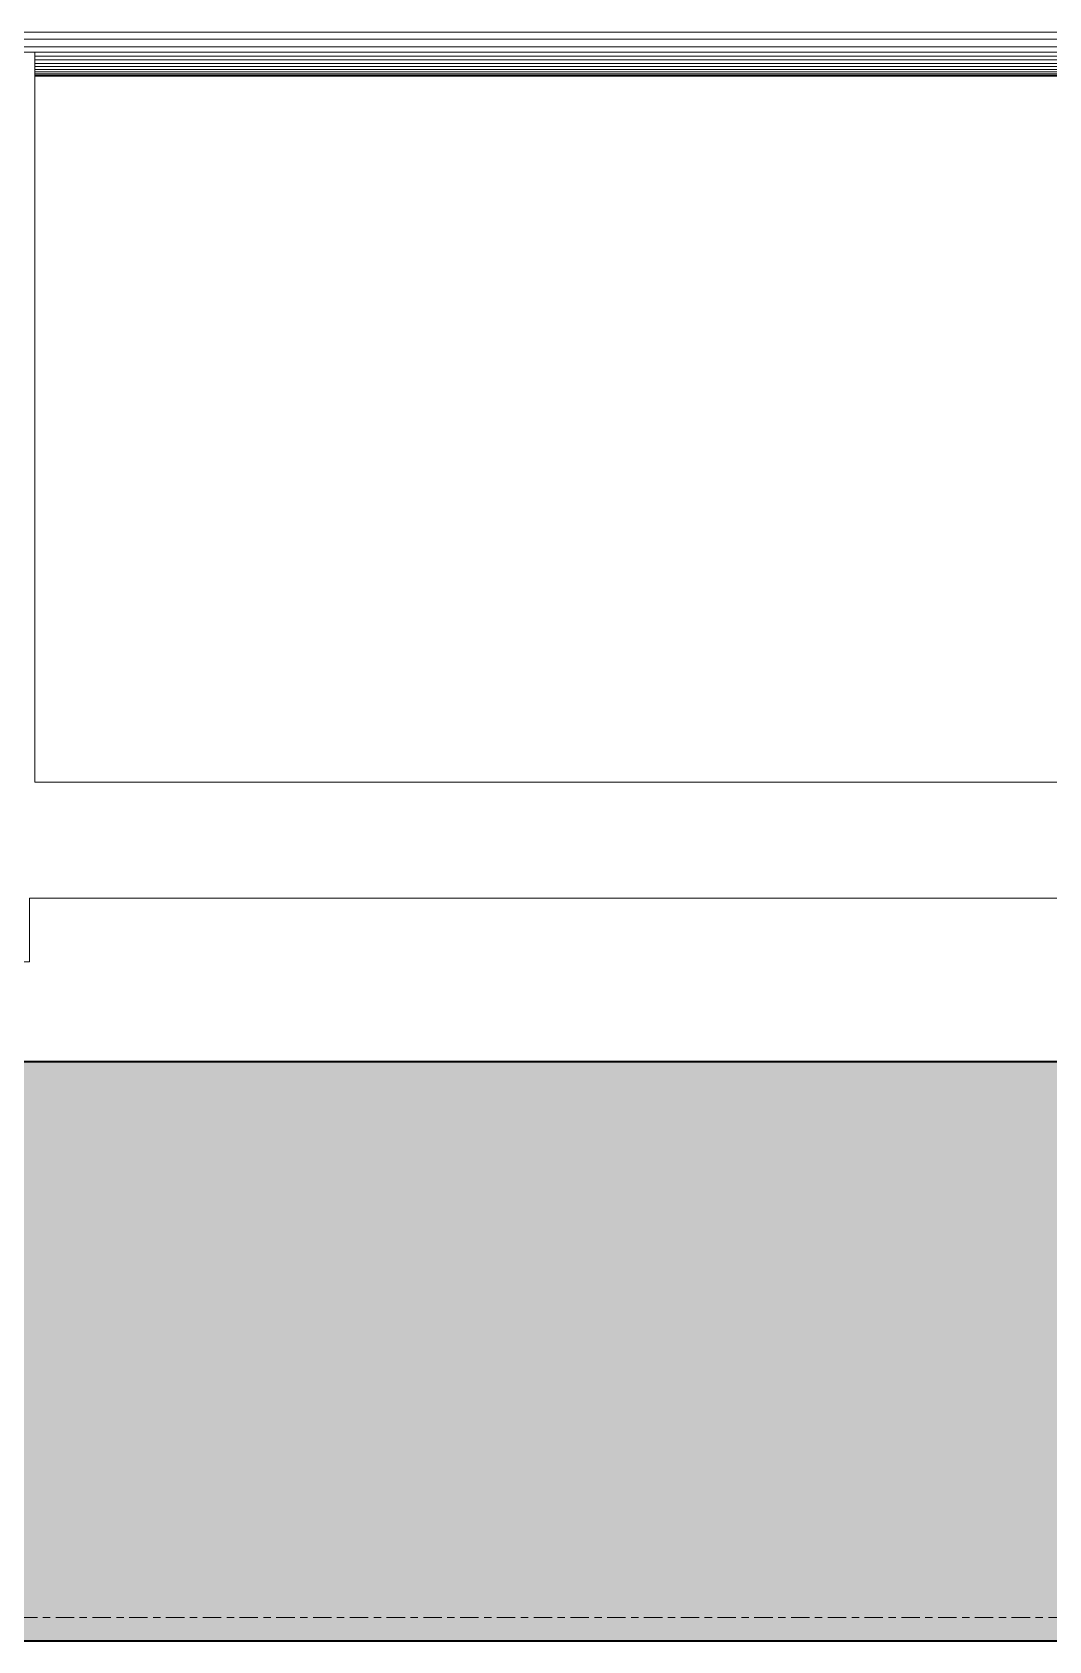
# Model space of a CAD drawing. Header units: centimetres. Extents: x -13467 to 3766, y -437 to 1921.
# Drawn here: x -8387.9 to -8300.1, y 44 to 182.9 of the extents above; entities that cross this region are included whole.
import ezdxf

# ---------------------------------------------------------------- set-up
doc = ezdxf.new("R2010")
doc.units = ezdxf.units.CM
doc.linetypes.add('Centre', pattern=[3.175, 0.635, -0.475, 1.59, -0.475])
for name, color, linetype, lineweight in [('A-FLOR', 7, 'Continuous', 9), ('A-FLOR-LEVL', 7, 'Continuous', 9), ('A-FLOR-PATT', 7, 'Continuous', 35), ('G-IMPT', 7, 'Continuous', 9), ('M-EQPM', 7, 'Continuous', 9)]:
    doc.layers.add(name, color=color, linetype=linetype, lineweight=lineweight)

# ---------------------------------------------------------------- blocks, each defined once
blk = doc.blocks.new('PQ_RVR_EST-01_ZZ_ZZ_MO_T_A_rvt-1-Sección 1-1')
at = {"layer": 'A-FLOR-PATT', "lineweight": 9, "true_color": 0x9a9a9a}
blk.add_hatch(color=253, dxfattribs=at).paths.add_polyline_path([(-6260.94, 44), (-6260.94, 94), (-11182.13, 94), (-11182.13, 44), (-6621.18, 44)])
at = {"layer": 'A-FLOR', "lineweight": 35}
for p, q in [((-6260.94, 94), (-9023.5, 94)), ((-11081.92, 44), (-6260.94, 44))]:
    blk.add_line(p, q, dxfattribs=at)
blk = doc.blocks.new('EQ-02-004 - EQ-02-004_dwg_Agrupar_892-1526218-Sección 1-1')
at = {"layer": 'G-IMPT'}
for p, q in [((-8056.59, 182.9), (-8390.13, 182.9)), ((-8056.59, 182.29), (-8390.13, 182.29)), ((-7426.62, 181.63), (-8684.09, 181.63)), ((-8392.63, 181.18), (-8387.63, 181.18)), ((-8059.09, 181.18), (-8387.63, 181.18)), ((-8387.63, 118.13), (-8387.63, 181.18)), ((-8387.63, 181.18), (-8387.63, 118.13)), ((-8059.09, 180.84), (-8387.63, 180.84)), ((-8059.09, 180.84), (-8387.63, 180.84)), ((-8387.63, 180.84), (-8059.09, 180.84)), ((-8059.09, 180.51), (-8387.63, 180.51)), ((-8059.09, 180.2), (-8387.63, 180.2)), ((-8059.09, 179.93), (-8387.63, 179.93)), ((-8387.63, 179.93), (-8059.09, 179.93)), ((-8387.63, 179.93), (-8059.09, 179.93)), ((-8059.09, 179.68), (-8387.63, 179.68)), ((-8059.09, 179.68), (-8387.63, 179.68)), ((-8387.63, 179.68), (-8059.09, 179.68)), ((-8059.09, 179.47), (-8387.63, 179.47)), ((-8059.09, 179.47), (-8387.63, 179.47)), ((-8387.63, 179.47), (-8059.09, 179.47)), ((-8059.09, 179.31), (-8387.63, 179.31)), ((-8059.09, 179.31), (-8387.63, 179.31)), ((-8387.63, 179.31), (-8059.09, 179.31)), ((-8387.63, 179.29), (-8059.09, 179.29)), ((-8059.09, 179.19), (-8387.63, 179.19)), ((-8059.09, 179.19), (-8387.63, 179.19)), ((-8387.63, 179.19), (-8059.09, 179.19)), ((-8059.09, 179.11), (-8387.63, 179.11)), ((-8059.09, 179.11), (-8387.63, 179.11)), ((-8387.63, 179.11), (-8059.09, 179.11)), ((-8059.09, 179.09), (-8387.63, 179.09)), ((-8059.09, 179.09), (-8387.63, 179.09)), ((-8387.63, 179.09), (-8059.09, 179.09)), ((-8387.63, 118.13), (-8059.09, 118.13)), ((-8059.09, 118.13), (-8387.63, 118.13)), ((-8388.09, 108.13), (-7432.12, 108.13)), ((-7432.12, 108.13), (-8388.09, 108.13))]:
    blk.add_line(p, q, dxfattribs=at)
at = {"layer": 'G-IMPT', "flags": 128}
for points in [[(-8056.59, 182.9), (-8056.59, 182.29), (-8390.13, 182.29), (-8684.09, 181.63), (-7426.62, 181.63), (-8056.59, 182.29), (-7426.62, 182.6)], [(-8390.13, 182.9), (-8390.13, 182.29), (-8056.59, 182.29), (-8056.59, 182.9)], [(-8059.09, 181.18), (-8387.63, 181.18), (-8392.63, 181.18), (-8678.59, 181.18), (-8684.09, 181.18), (-8684.09, 181.63), (-7426.62, 181.63), (-7426.62, 181.18), (-7432.12, 181.18), (-8054.09, 181.18), (-8059.09, 181.18), (-8387.63, 181.18)], [(-8054.09, 181.18), (-8059.09, 181.18), (-8059.09, 118.13), (-8387.63, 118.13), (-8387.63, 181.18), (-8392.63, 181.18), (-8392.63, 118.13), (-8678.59, 118.13), (-8678.59, 181.18), (-8684.09, 181.18), (-8684.09, 171.63), (-8683.59, 171.63), (-8683.59, 102.63), (-8678.59, 102.63), (-8678.59, 108.13), (-8393.09, 108.13), (-8393.09, 102.63), (-8388.09, 102.63), (-8388.09, 108.13), (-7432.12, 108.13)]]:
    blk.add_lwpolyline(points, dxfattribs=at)
for points in [[(-8387.63, 180.51), (-8059.09, 180.51)], [(-8059.09, 180.2), (-8387.63, 180.2)]]:
    blk.add_lwpolyline(points, close=True, dxfattribs=at)
blk = doc.blocks.new('EQ-02-004 - EQ-02-004_dwg-1526208-Sección 1-1')
blk.add_blockref('EQ-02-004 - EQ-02-004_dwg_Agrupar_892-1526218-Sección 1-1', (0, 0))
blk = doc.blocks.new('EQ-02-004 - EQ-02-004-1526283-Sección 1-1')
blk.add_blockref('EQ-02-004 - EQ-02-004_dwg-1526208-Sección 1-1', (0, 0))
blk = doc.blocks.new('PQ_RVR_MEP-01_ZZ_ZZ_MO_T_A_rvt-1-Sección 1-1')
at = {"layer": 'M-EQPM', "lineweight": 9}
blk.add_blockref('EQ-02-004 - EQ-02-004-1526283-Sección 1-1', (0, 0), dxfattribs=at)

msp = doc.modelspace()

# ---------------------------------------------------------------- hatches: boundary and pattern name
at = {"layer": 'A-FLOR-PATT', "lineweight": 9, "true_color": 0x9a9a9a}
msp.add_hatch(color=253, dxfattribs=at).paths.add_polyline_path([(-6260.942, 44), (-6260.942, 94), (-11181.493, 94), (-11181.493, 44), (-6621.18, 44)])

# ---------------------------------------------------------------- linework, layer by layer
at = {"layer": 'A-FLOR', "lineweight": 35}
for p, q in [((-6260.942, 94), (-9023.498, 94)), ((-11097.922, 44), (-6260.942, 44))]:
    msp.add_line(p, q, dxfattribs=at)
at = {"layer": 'A-FLOR-LEVL', "color": 253, "linetype": 'Centre', "true_color": 0xaaaaaa}
for p, q in [((-13466.939, 94), (-6213.529, 94)), ((-13466.939, 46.025), (-6213.529, 46.025))]:
    msp.add_line(p, q, dxfattribs=at)

# ---------------------------------------------------------------- block references
at = {"lineweight": 5}
for name in ['PQ_RVR_EST-01_ZZ_ZZ_MO_T_A_rvt-1-Sección 1-1', 'PQ_RVR_MEP-01_ZZ_ZZ_MO_T_A_rvt-1-Sección 1-1']:
    msp.add_blockref(name, (0, 0), dxfattribs=at)

doc.saveas('drawing.dxf')
